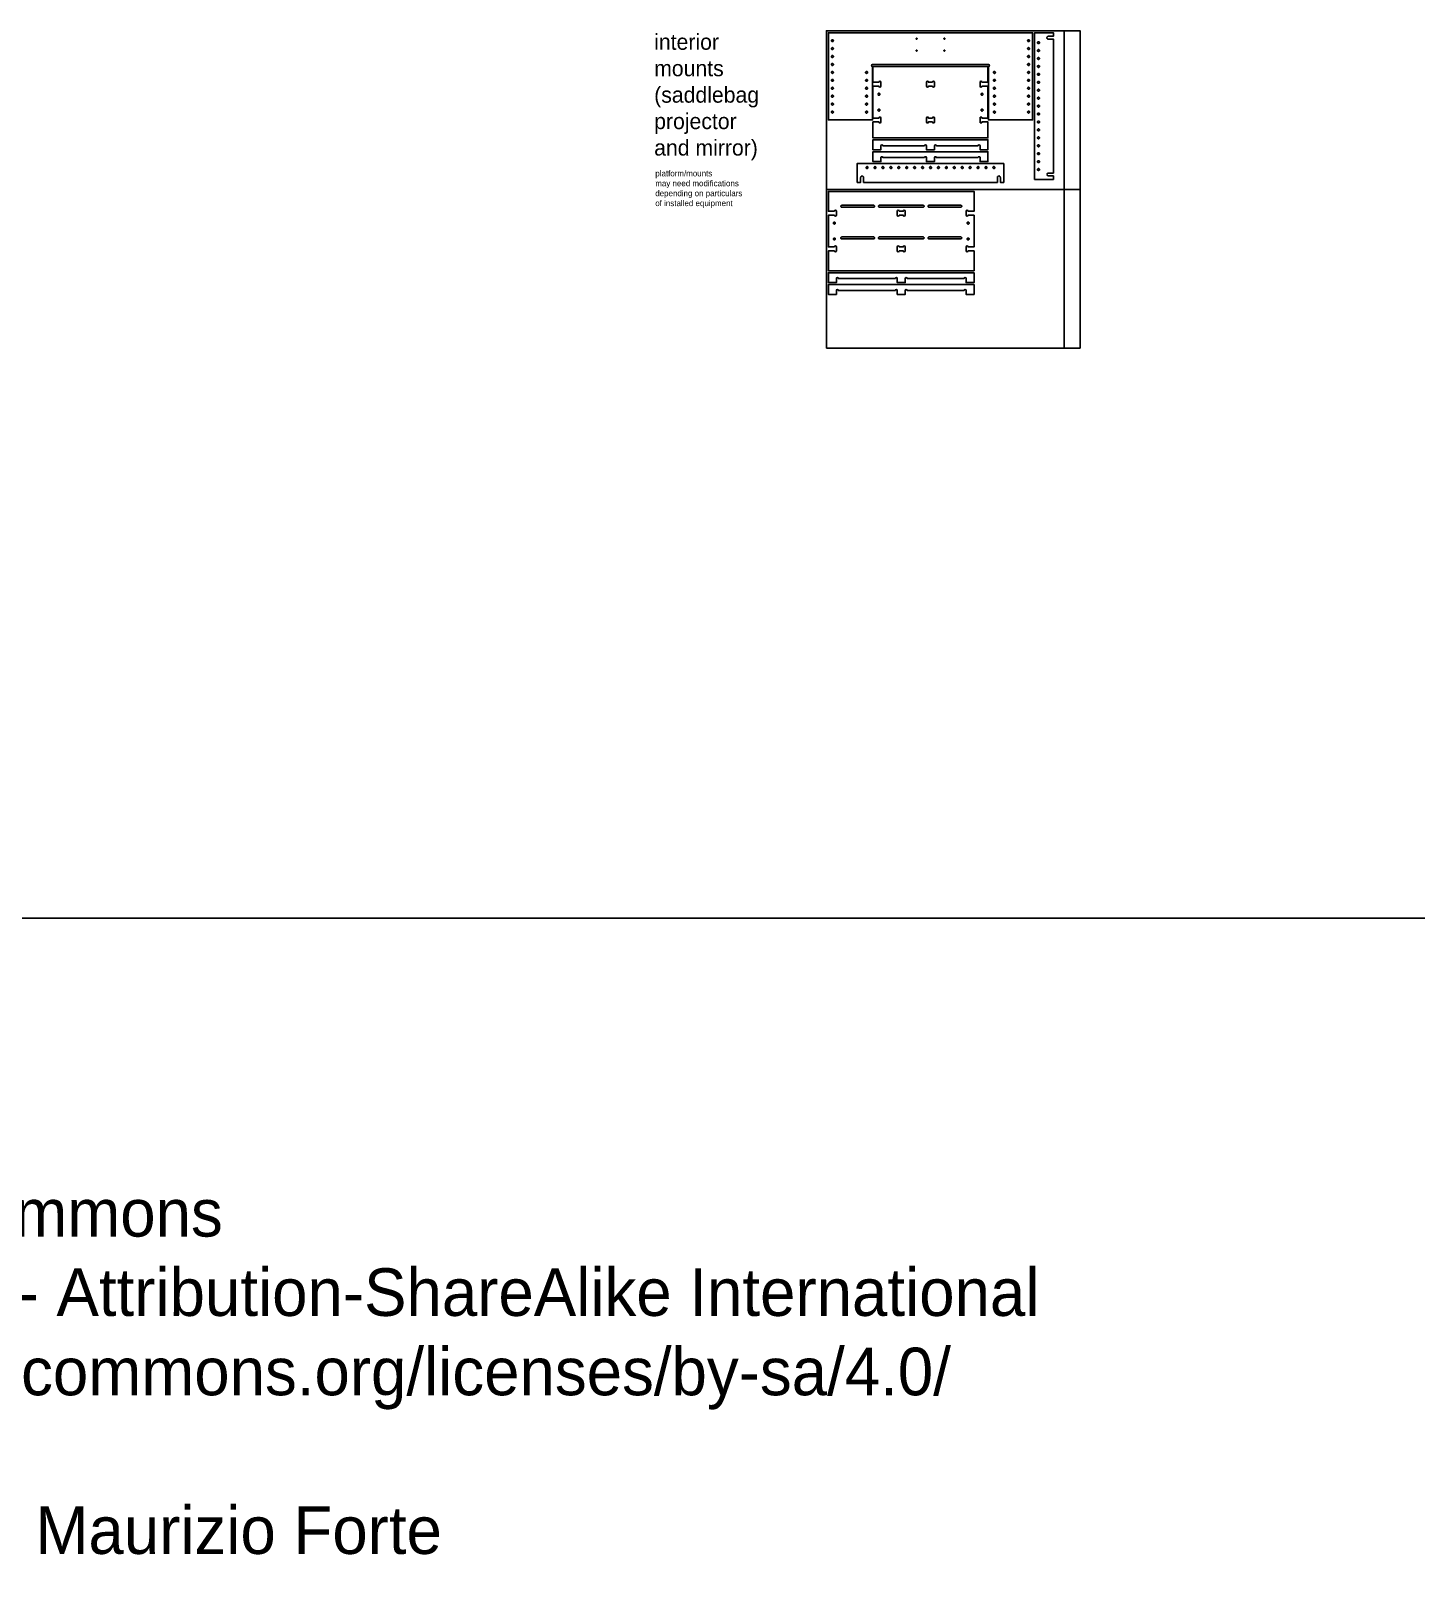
# Model space of a CAD drawing. Header units: inches. Extents: x -747 to 419, y -1089 to -681.
# Drawn here: x -558.5 to -383.8, y -1089.3 to -895.5 of the extents above; entities that cross this region are included whole.
import ezdxf

# ---------------------------------------------------------------- set-up
doc = ezdxf.new("R2010")
doc.units = ezdxf.units.IN
doc.header["$MEASUREMENT"] = 0
for name, color, linetype in [('T_ANNO', 6, 'Continuous'), ('T_CUT_HOLE_1_4_INCH', 3, 'Continuous'), ('T_CUT_HOLE_1_8_INCH', 1, 'Continuous'), ('T_CUT_THRU', 7, 'Continuous')]:
    doc.layers.add(name, color=color, linetype=linetype)

msp = doc.modelspace()

# ---------------------------------------------------------------- linework, layer by layer
for points in [[(-429.55, -914.25), (-429.55, -913.81), (-430.17, -913.81), (-430.22, -913.81), (-430.26, -913.79), (-430.3, -913.76), (-430.33, -913.72), (-430.35, -913.67), (-430.36, -913.63), (-430.35, -913.58), (-430.33, -913.53), (-430.3, -913.49), (-430.27, -913.46), (-430.22, -913.44), (-430.17, -913.44), (-429.55, -913.44), (-429.55, -896.56), (-430.17, -896.56), (-430.19, -896.56), (-430.23, -896.55), (-430.28, -896.53), (-430.31, -896.5), (-430.34, -896.46), (-430.36, -896.41), (-430.36, -896.36), (-430.35, -896.31), (-430.33, -896.27), (-430.29, -896.23), (-430.25, -896.21), (-430.21, -896.19), (-430.17, -896.19), (-429.55, -896.19), (-429.55, -895.75), (-431.92, -895.75), (-431.92, -914.25)], [(-454.3, -914.62), (-453.86, -914.62), (-453.86, -914), (-453.85, -913.95), (-453.83, -913.91), (-453.8, -913.87), (-453.77, -913.84), (-453.72, -913.82), (-453.67, -913.81), (-453.62, -913.82), (-453.58, -913.84), (-453.54, -913.87), (-453.51, -913.91), (-453.49, -913.95), (-453.48, -914), (-453.48, -914.62), (-436.61, -914.62), (-436.61, -914), (-436.61, -913.98), (-436.6, -913.94), (-436.58, -913.89), (-436.54, -913.86), (-436.5, -913.83), (-436.46, -913.82), (-436.41, -913.81), (-436.36, -913.82), (-436.31, -913.85), (-436.28, -913.88), (-436.25, -913.92), (-436.24, -913.97), (-436.23, -914), (-436.23, -914.62), (-435.8, -914.62), (-435.8, -912.25), (-454.3, -912.25)]]:
    msp.add_lwpolyline(points, close=True)
at = {"layer": 'T_ANNO', "color": 5}
for p, q in [((-428.17, -895.5), (-428.17, -915.5)), ((-428.17, -915.5), (-428.17, -935.5))]:
    msp.add_line(p, q, dxfattribs=at)
at = {"layer": 'T_ANNO'}
msp.add_line((418.91, -1007.36), (-666.26, -1007.36), dxfattribs=at)
for points in [[(-458.17, -915.5), (-426.17, -915.5), (-426.17, -895.5), (-458.17, -895.5)], [(-458.17, -915.5), (-426.17, -915.5), (-426.17, -895.5), (-458.17, -895.5)], [(-458.17, -935.5), (-426.17, -935.5), (-426.17, -915.5), (-458.17, -915.5)], [(-458.17, -935.5), (-426.17, -935.5), (-426.17, -915.5), (-458.17, -915.5)]]:
    msp.add_lwpolyline(points, close=True, dxfattribs=at)
at = {"layer": 'T_CUT_HOLE_1_4_INCH'}
for points in [[(-457.36, -896.64), (-457.33, -896.66), (-457.31, -896.69), (-457.3, -896.72), (-457.3, -896.75), (-457.3, -896.78), (-457.31, -896.81), (-457.33, -896.84), (-457.36, -896.86), (-457.39, -896.87), (-457.42, -896.87), (-457.45, -896.87), (-457.48, -896.86), (-457.51, -896.84), (-457.53, -896.81), (-457.54, -896.78), (-457.55, -896.75), (-457.54, -896.72), (-457.53, -896.69), (-457.51, -896.66), (-457.48, -896.64), (-457.45, -896.63), (-457.42, -896.62), (-457.39, -896.63)], [(-432.79, -896.78), (-432.8, -896.75), (-432.79, -896.72), (-432.78, -896.69), (-432.76, -896.66), (-432.73, -896.64), (-432.7, -896.63), (-432.67, -896.62), (-432.64, -896.63), (-432.61, -896.64), (-432.58, -896.66), (-432.56, -896.69), (-432.55, -896.72), (-432.55, -896.75), (-432.55, -896.78), (-432.56, -896.81), (-432.58, -896.84), (-432.61, -896.86), (-432.64, -896.87), (-432.67, -896.87), (-432.7, -896.87), (-432.73, -896.86), (-432.76, -896.84), (-432.78, -896.81)], [(-431.54, -896.97), (-431.53, -896.94), (-431.51, -896.91), (-431.48, -896.89), (-431.45, -896.88), (-431.42, -896.87), (-431.39, -896.88), (-431.36, -896.89), (-431.33, -896.91), (-431.31, -896.94), (-431.3, -896.97), (-431.3, -897), (-431.3, -897.03), (-431.31, -897.06), (-431.33, -897.09), (-431.36, -897.11), (-431.39, -897.12), (-431.42, -897.12), (-431.45, -897.12), (-431.48, -897.11), (-431.51, -897.09), (-431.53, -897.06), (-431.54, -897.03), (-431.55, -897)], [(-457.31, -897.69), (-457.3, -897.72), (-457.3, -897.75), (-457.3, -897.78), (-457.31, -897.81), (-457.33, -897.84), (-457.36, -897.86), (-457.39, -897.87), (-457.42, -897.87), (-457.45, -897.87), (-457.48, -897.86), (-457.51, -897.84), (-457.53, -897.81), (-457.54, -897.78), (-457.55, -897.75), (-457.54, -897.72), (-457.53, -897.69), (-457.51, -897.66), (-457.48, -897.64), (-457.45, -897.63), (-457.42, -897.62), (-457.39, -897.63), (-457.36, -897.64), (-457.33, -897.66)], [(-457.54, -898.72), (-457.53, -898.69), (-457.51, -898.66), (-457.48, -898.64), (-457.45, -898.63), (-457.42, -898.62), (-457.39, -898.63), (-457.36, -898.64), (-457.33, -898.66), (-457.31, -898.69), (-457.3, -898.72), (-457.3, -898.75), (-457.3, -898.78), (-457.31, -898.81), (-457.33, -898.84), (-457.36, -898.86), (-457.39, -898.87), (-457.42, -898.87), (-457.45, -898.87), (-457.48, -898.86), (-457.51, -898.84), (-457.53, -898.81), (-457.54, -898.78), (-457.55, -898.75)], [(-432.76, -897.84), (-432.78, -897.81), (-432.79, -897.78), (-432.8, -897.75), (-432.79, -897.72), (-432.78, -897.69), (-432.76, -897.66), (-432.73, -897.64), (-432.7, -897.63), (-432.67, -897.62), (-432.64, -897.63), (-432.61, -897.64), (-432.58, -897.66), (-432.56, -897.69), (-432.55, -897.72), (-432.55, -897.75), (-432.55, -897.78), (-432.56, -897.81), (-432.58, -897.84), (-432.61, -897.86), (-432.64, -897.87), (-432.67, -897.87), (-432.7, -897.87), (-432.73, -897.86)], [(-432.64, -898.87), (-432.67, -898.87), (-432.7, -898.87), (-432.73, -898.86), (-432.76, -898.84), (-432.78, -898.81), (-432.79, -898.78), (-432.8, -898.75), (-432.79, -898.72), (-432.78, -898.69), (-432.76, -898.66), (-432.73, -898.64), (-432.7, -898.63), (-432.67, -898.62), (-432.64, -898.63), (-432.61, -898.64), (-432.58, -898.66), (-432.56, -898.69), (-432.55, -898.72), (-432.55, -898.75), (-432.55, -898.78), (-432.56, -898.81), (-432.58, -898.84), (-432.61, -898.86)], [(-431.55, -898), (-431.54, -897.97), (-431.53, -897.94), (-431.51, -897.91), (-431.48, -897.89), (-431.45, -897.88), (-431.42, -897.87), (-431.39, -897.88), (-431.36, -897.89), (-431.33, -897.91), (-431.31, -897.94), (-431.3, -897.97), (-431.3, -898), (-431.3, -898.03), (-431.31, -898.06), (-431.33, -898.09), (-431.36, -898.11), (-431.39, -898.12), (-431.42, -898.12), (-431.45, -898.12), (-431.48, -898.11), (-431.51, -898.09), (-431.53, -898.06), (-431.54, -898.03)], [(-431.3, -899.03), (-431.31, -899.06), (-431.33, -899.09), (-431.36, -899.11), (-431.39, -899.12), (-431.42, -899.12), (-431.45, -899.12), (-431.48, -899.11), (-431.51, -899.09), (-431.53, -899.06), (-431.54, -899.03), (-431.55, -899), (-431.54, -898.97), (-431.53, -898.94), (-431.51, -898.91), (-431.48, -898.89), (-431.45, -898.88), (-431.42, -898.87), (-431.39, -898.88), (-431.36, -898.89), (-431.33, -898.91), (-431.31, -898.94), (-431.3, -898.97), (-431.3, -899)], [(-457.45, -899.87), (-457.48, -899.86), (-457.51, -899.84), (-457.53, -899.81), (-457.54, -899.78), (-457.55, -899.75), (-457.54, -899.72), (-457.53, -899.69), (-457.51, -899.66), (-457.48, -899.64), (-457.45, -899.63), (-457.42, -899.62), (-457.39, -899.63), (-457.36, -899.64), (-457.33, -899.66), (-457.31, -899.69), (-457.3, -899.72), (-457.3, -899.75), (-457.3, -899.78), (-457.31, -899.81), (-457.33, -899.84), (-457.36, -899.86), (-457.39, -899.87), (-457.42, -899.87)], [(-457.42, -900.62), (-457.39, -900.63), (-457.36, -900.64), (-457.33, -900.66), (-457.31, -900.69), (-457.3, -900.72), (-457.3, -900.75), (-457.3, -900.78), (-457.31, -900.81), (-457.33, -900.84), (-457.36, -900.86), (-457.39, -900.87), (-457.42, -900.87), (-457.45, -900.87), (-457.48, -900.86), (-457.51, -900.84), (-457.53, -900.81), (-457.54, -900.78), (-457.55, -900.75), (-457.54, -900.72), (-457.53, -900.69), (-457.51, -900.66), (-457.48, -900.64), (-457.45, -900.63)], [(-453.04, -900.85), (-453.07, -900.87), (-453.1, -900.87), (-453.13, -900.87), (-453.16, -900.86), (-453.19, -900.85), (-453.21, -900.82), (-453.23, -900.79), (-453.23, -900.76), (-453.23, -900.73), (-453.22, -900.7), (-453.2, -900.67), (-453.18, -900.65), (-453.15, -900.63), (-453.12, -900.63), (-453.09, -900.63), (-453.06, -900.64), (-453.03, -900.65), (-453.01, -900.68), (-452.99, -900.71), (-452.98, -900.74), (-452.99, -900.77), (-453, -900.8), (-453.01, -900.83)], [(-437.11, -900.76), (-437.11, -900.72), (-437.1, -900.69), (-437.08, -900.67), (-437.05, -900.65), (-437.02, -900.63), (-436.99, -900.63), (-436.96, -900.63), (-436.93, -900.64), (-436.9, -900.66), (-436.88, -900.68), (-436.87, -900.71), (-436.86, -900.74), (-436.86, -900.77), (-436.87, -900.81), (-436.89, -900.83), (-436.91, -900.85), (-436.94, -900.87), (-436.98, -900.87), (-437.01, -900.87), (-437.04, -900.86), (-437.07, -900.84), (-437.09, -900.82), (-437.1, -900.79)], [(-432.67, -899.87), (-432.7, -899.87), (-432.73, -899.86), (-432.76, -899.84), (-432.78, -899.81), (-432.79, -899.78), (-432.8, -899.75), (-432.79, -899.72), (-432.78, -899.69), (-432.76, -899.66), (-432.73, -899.64), (-432.7, -899.63), (-432.67, -899.62), (-432.64, -899.63), (-432.61, -899.64), (-432.58, -899.66), (-432.56, -899.69), (-432.55, -899.72), (-432.55, -899.75), (-432.55, -899.78), (-432.56, -899.81), (-432.58, -899.84), (-432.61, -899.86), (-432.64, -899.87)], [(-432.67, -900.62), (-432.64, -900.63), (-432.61, -900.64), (-432.58, -900.66), (-432.56, -900.69), (-432.55, -900.72), (-432.55, -900.75), (-432.55, -900.78), (-432.56, -900.81), (-432.58, -900.84), (-432.61, -900.86), (-432.64, -900.87), (-432.67, -900.87), (-432.7, -900.87), (-432.73, -900.86), (-432.76, -900.84), (-432.78, -900.81), (-432.79, -900.78), (-432.8, -900.75), (-432.79, -900.72), (-432.78, -900.69), (-432.76, -900.66), (-432.73, -900.64), (-432.7, -900.63)], [(-431.33, -900.09), (-431.36, -900.11), (-431.39, -900.12), (-431.42, -900.12), (-431.45, -900.12), (-431.48, -900.11), (-431.51, -900.09), (-431.53, -900.06), (-431.54, -900.03), (-431.55, -900), (-431.54, -899.97), (-431.53, -899.94), (-431.51, -899.91), (-431.48, -899.89), (-431.45, -899.88), (-431.42, -899.87), (-431.39, -899.88), (-431.36, -899.89), (-431.33, -899.91), (-431.31, -899.94), (-431.3, -899.97), (-431.3, -900), (-431.3, -900.03), (-431.31, -900.06)], [(-431.45, -901.12), (-431.48, -901.11), (-431.51, -901.09), (-431.53, -901.06), (-431.54, -901.03), (-431.55, -901), (-431.54, -900.97), (-431.53, -900.94), (-431.51, -900.91), (-431.48, -900.89), (-431.45, -900.88), (-431.42, -900.87), (-431.39, -900.88), (-431.36, -900.89), (-431.33, -900.91), (-431.31, -900.94), (-431.3, -900.97), (-431.3, -901), (-431.3, -901.03), (-431.31, -901.06), (-431.33, -901.09), (-431.36, -901.11), (-431.39, -901.12), (-431.42, -901.12)], [(-457.53, -901.81), (-457.54, -901.78), (-457.55, -901.75), (-457.54, -901.72), (-457.53, -901.69), (-457.51, -901.66), (-457.48, -901.64), (-457.45, -901.63), (-457.42, -901.62), (-457.39, -901.63), (-457.36, -901.64), (-457.33, -901.66), (-457.31, -901.69), (-457.3, -901.72), (-457.3, -901.75), (-457.3, -901.78), (-457.31, -901.81), (-457.33, -901.84), (-457.36, -901.86), (-457.39, -901.87), (-457.42, -901.87), (-457.45, -901.87), (-457.48, -901.86), (-457.51, -901.84)], [(-457.51, -902.66), (-457.48, -902.64), (-457.45, -902.63), (-457.42, -902.62), (-457.39, -902.63), (-457.36, -902.64), (-457.33, -902.66), (-457.31, -902.69), (-457.3, -902.72), (-457.3, -902.75), (-457.3, -902.78), (-457.31, -902.81), (-457.33, -902.84), (-457.36, -902.86), (-457.39, -902.87), (-457.42, -902.87), (-457.45, -902.87), (-457.48, -902.86), (-457.51, -902.84), (-457.53, -902.81), (-457.54, -902.78), (-457.55, -902.75), (-457.54, -902.72), (-457.53, -902.69)], [(-453.01, -901.83), (-453, -901.8), (-452.99, -901.77), (-452.98, -901.74), (-452.99, -901.71), (-453.01, -901.68), (-453.03, -901.65), (-453.06, -901.64), (-453.09, -901.63), (-453.12, -901.63), (-453.15, -901.63), (-453.18, -901.65), (-453.2, -901.67), (-453.22, -901.7), (-453.23, -901.73), (-453.23, -901.76), (-453.23, -901.79), (-453.21, -901.82), (-453.19, -901.85), (-453.16, -901.86), (-453.13, -901.87), (-453.1, -901.87), (-453.07, -901.87), (-453.04, -901.85)], [(-453.01, -902.83), (-453.04, -902.85), (-453.07, -902.87), (-453.1, -902.87), (-453.13, -902.87), (-453.16, -902.86), (-453.19, -902.85), (-453.21, -902.82), (-453.23, -902.79), (-453.23, -902.76), (-453.23, -902.73), (-453.22, -902.7), (-453.2, -902.67), (-453.18, -902.65), (-453.15, -902.63), (-453.12, -902.63), (-453.09, -902.63), (-453.06, -902.64), (-453.03, -902.65), (-453.01, -902.68), (-452.99, -902.71), (-452.98, -902.74), (-452.99, -902.77), (-453, -902.8)], [(-436.89, -901.83), (-436.87, -901.81), (-436.86, -901.77), (-436.86, -901.74), (-436.87, -901.71), (-436.88, -901.68), (-436.9, -901.66), (-436.93, -901.64), (-436.96, -901.63), (-436.99, -901.63), (-437.02, -901.63), (-437.05, -901.65), (-437.08, -901.67), (-437.1, -901.69), (-437.11, -901.72), (-437.11, -901.76), (-437.1, -901.79), (-437.09, -901.82), (-437.07, -901.84), (-437.04, -901.86), (-437.01, -901.87), (-436.98, -901.87), (-436.94, -901.87), (-436.91, -901.85)], [(-437.04, -902.86), (-437.07, -902.84), (-437.09, -902.82), (-437.1, -902.79), (-437.11, -902.76), (-437.11, -902.72), (-437.1, -902.69), (-437.08, -902.67), (-437.05, -902.65), (-437.02, -902.63), (-436.99, -902.63), (-436.96, -902.63), (-436.93, -902.64), (-436.9, -902.66), (-436.88, -902.68), (-436.87, -902.71), (-436.86, -902.74), (-436.86, -902.77), (-436.87, -902.81), (-436.89, -902.83), (-436.91, -902.85), (-436.94, -902.87), (-436.98, -902.87), (-437.01, -902.87)], [(-432.79, -901.72), (-432.78, -901.69), (-432.76, -901.66), (-432.73, -901.64), (-432.7, -901.63), (-432.67, -901.62), (-432.64, -901.63), (-432.61, -901.64), (-432.58, -901.66), (-432.56, -901.69), (-432.55, -901.72), (-432.55, -901.75), (-432.55, -901.78), (-432.56, -901.81), (-432.58, -901.84), (-432.61, -901.86), (-432.64, -901.87), (-432.67, -901.87), (-432.7, -901.87), (-432.73, -901.86), (-432.76, -901.84), (-432.78, -901.81), (-432.79, -901.78), (-432.8, -901.75)], [(-432.7, -902.87), (-432.73, -902.86), (-432.76, -902.84), (-432.78, -902.81), (-432.79, -902.78), (-432.8, -902.75), (-432.79, -902.72), (-432.78, -902.69), (-432.76, -902.66), (-432.73, -902.64), (-432.7, -902.63), (-432.67, -902.62), (-432.64, -902.63), (-432.61, -902.64), (-432.58, -902.66), (-432.56, -902.69), (-432.55, -902.72), (-432.55, -902.75), (-432.55, -902.78), (-432.56, -902.81), (-432.58, -902.84), (-432.61, -902.86), (-432.64, -902.87), (-432.67, -902.87)], [(-431.31, -902.06), (-431.33, -902.09), (-431.36, -902.11), (-431.39, -902.12), (-431.42, -902.12), (-431.45, -902.12), (-431.48, -902.11), (-431.51, -902.09), (-431.53, -902.06), (-431.54, -902.03), (-431.55, -902), (-431.54, -901.97), (-431.53, -901.94), (-431.51, -901.91), (-431.48, -901.89), (-431.45, -901.88), (-431.42, -901.87), (-431.39, -901.88), (-431.36, -901.89), (-431.33, -901.91), (-431.31, -901.94), (-431.3, -901.97), (-431.3, -902), (-431.3, -902.03)], [(-431.42, -902.87), (-431.39, -902.88), (-431.36, -902.89), (-431.33, -902.91), (-431.31, -902.94), (-431.3, -902.97), (-431.3, -903), (-431.3, -903.03), (-431.31, -903.06), (-431.33, -903.09), (-431.36, -903.11), (-431.39, -903.12), (-431.42, -903.12), (-431.45, -903.12), (-431.48, -903.11), (-431.51, -903.09), (-431.53, -903.06), (-431.54, -903.03), (-431.55, -903), (-431.54, -902.97), (-431.53, -902.94), (-431.51, -902.91), (-431.48, -902.89), (-431.45, -902.88)], [(-457.42, -903.87), (-457.45, -903.87), (-457.48, -903.86), (-457.51, -903.84), (-457.53, -903.81), (-457.54, -903.78), (-457.55, -903.75), (-457.54, -903.72), (-457.53, -903.69), (-457.51, -903.66), (-457.48, -903.64), (-457.45, -903.63), (-457.42, -903.62), (-457.39, -903.63), (-457.36, -903.64), (-457.33, -903.66), (-457.31, -903.69), (-457.3, -903.72), (-457.3, -903.75), (-457.3, -903.78), (-457.31, -903.81), (-457.33, -903.84), (-457.36, -903.86), (-457.39, -903.87)], [(-457.53, -904.69), (-457.51, -904.66), (-457.48, -904.64), (-457.45, -904.63), (-457.42, -904.62), (-457.39, -904.63), (-457.36, -904.64), (-457.33, -904.66), (-457.31, -904.69), (-457.3, -904.72), (-457.3, -904.75), (-457.3, -904.78), (-457.31, -904.81), (-457.33, -904.84), (-457.36, -904.86), (-457.39, -904.87), (-457.42, -904.87), (-457.45, -904.87), (-457.48, -904.86), (-457.51, -904.84), (-457.53, -904.81), (-457.54, -904.78), (-457.55, -904.75), (-457.54, -904.72)], [(-453.17, -903.64), (-453.14, -903.63), (-453.11, -903.62), (-453.08, -903.63), (-453.05, -903.64), (-453.02, -903.66), (-453, -903.69), (-452.99, -903.72), (-452.98, -903.75), (-452.99, -903.78), (-453, -903.81), (-453.02, -903.84), (-453.04, -903.86), (-453.07, -903.87), (-453.11, -903.87), (-453.14, -903.87), (-453.17, -903.86), (-453.2, -903.84), (-453.22, -903.81), (-453.23, -903.78), (-453.23, -903.75), (-453.23, -903.72), (-453.22, -903.69), (-453.2, -903.66)], [(-453.22, -904.81), (-453.23, -904.78), (-453.23, -904.75), (-453.23, -904.72), (-453.22, -904.69), (-453.2, -904.66), (-453.17, -904.64), (-453.14, -904.63), (-453.11, -904.62), (-453.08, -904.63), (-453.05, -904.64), (-453.02, -904.66), (-453, -904.69), (-452.99, -904.72), (-452.98, -904.75), (-452.99, -904.78), (-453, -904.81), (-453.02, -904.84), (-453.04, -904.86), (-453.07, -904.87), (-453.11, -904.87), (-453.14, -904.87), (-453.17, -904.86), (-453.2, -904.84)], [(-451.66, -903.54), (-451.67, -903.51), (-451.67, -903.48), (-451.66, -903.45), (-451.64, -903.42), (-451.62, -903.4), (-451.59, -903.38), (-451.56, -903.38), (-451.52, -903.38), (-451.49, -903.39), (-451.47, -903.4), (-451.44, -903.43), (-451.43, -903.46), (-451.42, -903.49), (-451.42, -903.52), (-451.43, -903.55), (-451.45, -903.58), (-451.47, -903.6), (-451.5, -903.62), (-451.54, -903.62), (-451.57, -903.62), (-451.6, -903.61), (-451.63, -903.6), (-451.65, -903.57)], [(-438.66, -903.56), (-438.67, -903.53), (-438.67, -903.5), (-438.67, -903.47), (-438.65, -903.44), (-438.63, -903.41), (-438.61, -903.39), (-438.58, -903.38), (-438.54, -903.37), (-438.51, -903.38), (-438.48, -903.39), (-438.46, -903.41), (-438.44, -903.44), (-438.43, -903.47), (-438.42, -903.5), (-438.43, -903.53), (-438.44, -903.56), (-438.46, -903.59), (-438.48, -903.61), (-438.52, -903.62), (-438.55, -903.62), (-438.58, -903.62), (-438.61, -903.61), (-438.64, -903.59)], [(-437.01, -903.87), (-437.04, -903.86), (-437.07, -903.84), (-437.09, -903.81), (-437.1, -903.78), (-437.11, -903.75), (-437.11, -903.72), (-437.09, -903.69), (-437.07, -903.66), (-437.05, -903.64), (-437.02, -903.63), (-436.99, -903.62), (-436.95, -903.63), (-436.92, -903.64), (-436.9, -903.66), (-436.88, -903.68), (-436.86, -903.71), (-436.86, -903.75), (-436.86, -903.78), (-436.87, -903.81), (-436.89, -903.84), (-436.92, -903.86), (-436.95, -903.87), (-436.98, -903.87)], [(-437.05, -904.64), (-437.02, -904.63), (-436.99, -904.62), (-436.95, -904.63), (-436.92, -904.64), (-436.9, -904.66), (-436.88, -904.68), (-436.86, -904.71), (-436.86, -904.75), (-436.86, -904.78), (-436.87, -904.81), (-436.89, -904.84), (-436.92, -904.86), (-436.95, -904.87), (-436.98, -904.87), (-437.01, -904.87), (-437.04, -904.86), (-437.07, -904.84), (-437.09, -904.81), (-437.1, -904.78), (-437.11, -904.75), (-437.11, -904.72), (-437.09, -904.69), (-437.07, -904.66)], [(-432.55, -903.75), (-432.55, -903.78), (-432.56, -903.81), (-432.58, -903.84), (-432.61, -903.86), (-432.64, -903.87), (-432.67, -903.87), (-432.7, -903.87), (-432.73, -903.86), (-432.76, -903.84), (-432.78, -903.81), (-432.79, -903.78), (-432.8, -903.75), (-432.79, -903.72), (-432.78, -903.69), (-432.76, -903.66), (-432.73, -903.64), (-432.7, -903.63), (-432.67, -903.62), (-432.64, -903.63), (-432.61, -903.64), (-432.58, -903.66), (-432.56, -903.69), (-432.55, -903.72)], [(-432.55, -904.75), (-432.55, -904.78), (-432.56, -904.81), (-432.58, -904.84), (-432.61, -904.86), (-432.64, -904.87), (-432.67, -904.87), (-432.7, -904.87), (-432.73, -904.86), (-432.76, -904.84), (-432.78, -904.81), (-432.79, -904.78), (-432.8, -904.75), (-432.79, -904.72), (-432.78, -904.69), (-432.76, -904.66), (-432.73, -904.64), (-432.7, -904.63), (-432.67, -904.62), (-432.64, -904.63), (-432.61, -904.64), (-432.58, -904.66), (-432.56, -904.69), (-432.55, -904.72)], [(-431.42, -903.87), (-431.39, -903.88), (-431.36, -903.89), (-431.33, -903.91), (-431.31, -903.94), (-431.3, -903.97), (-431.3, -904), (-431.3, -904.03), (-431.31, -904.06), (-431.33, -904.09), (-431.36, -904.11), (-431.39, -904.12), (-431.42, -904.12), (-431.45, -904.12), (-431.48, -904.11), (-431.51, -904.09), (-431.53, -904.06), (-431.54, -904.03), (-431.55, -904), (-431.54, -903.97), (-431.53, -903.94), (-431.51, -903.91), (-431.48, -903.89), (-431.45, -903.88)], [(-431.51, -905.09), (-431.53, -905.06), (-431.54, -905.03), (-431.55, -905), (-431.54, -904.97), (-431.53, -904.94), (-431.51, -904.91), (-431.48, -904.89), (-431.45, -904.88), (-431.42, -904.87), (-431.39, -904.88), (-431.36, -904.89), (-431.33, -904.91), (-431.31, -904.94), (-431.3, -904.97), (-431.3, -905), (-431.3, -905.03), (-431.31, -905.06), (-431.33, -905.09), (-431.36, -905.11), (-431.39, -905.12), (-431.42, -905.12), (-431.45, -905.12), (-431.48, -905.11)], [(-457.3, -905.75), (-457.3, -905.78), (-457.31, -905.81), (-457.33, -905.84), (-457.36, -905.86), (-457.39, -905.87), (-457.42, -905.87), (-457.45, -905.87), (-457.48, -905.86), (-457.51, -905.84), (-457.53, -905.81), (-457.54, -905.78), (-457.55, -905.75), (-457.54, -905.72), (-457.53, -905.69), (-457.51, -905.66), (-457.48, -905.64), (-457.45, -905.63), (-457.42, -905.62), (-457.39, -905.63), (-457.36, -905.64), (-457.33, -905.66), (-457.31, -905.69), (-457.3, -905.72)], [(-453.22, -905.69), (-453.2, -905.66), (-453.17, -905.64), (-453.14, -905.63), (-453.11, -905.62), (-453.08, -905.63), (-453.05, -905.64), (-453.02, -905.66), (-453, -905.69), (-452.99, -905.72), (-452.98, -905.75), (-452.99, -905.78), (-453, -905.81), (-453.02, -905.84), (-453.04, -905.86), (-453.07, -905.87), (-453.11, -905.87), (-453.14, -905.87), (-453.17, -905.86), (-453.2, -905.84), (-453.22, -905.81), (-453.23, -905.78), (-453.23, -905.75), (-453.23, -905.72)], [(-451.65, -905.57), (-451.66, -905.54), (-451.67, -905.51), (-451.67, -905.48), (-451.66, -905.45), (-451.64, -905.42), (-451.62, -905.4), (-451.59, -905.38), (-451.56, -905.38), (-451.53, -905.38), (-451.49, -905.39), (-451.47, -905.4), (-451.44, -905.43), (-451.43, -905.46), (-451.42, -905.49), (-451.42, -905.52), (-451.43, -905.55), (-451.45, -905.58), (-451.47, -905.6), (-451.5, -905.62), (-451.53, -905.62), (-451.57, -905.62), (-451.6, -905.61), (-451.63, -905.6)], [(-438.67, -905.53), (-438.67, -905.49), (-438.67, -905.46), (-438.65, -905.43), (-438.63, -905.41), (-438.6, -905.39), (-438.57, -905.38), (-438.54, -905.37), (-438.51, -905.38), (-438.48, -905.39), (-438.45, -905.42), (-438.44, -905.44), (-438.42, -905.47), (-438.42, -905.51), (-438.43, -905.54), (-438.44, -905.57), (-438.46, -905.59), (-438.49, -905.61), (-438.52, -905.62), (-438.55, -905.62), (-438.58, -905.62), (-438.61, -905.61), (-438.64, -905.58), (-438.66, -905.56)], [(-436.88, -905.68), (-436.86, -905.71), (-436.86, -905.75), (-436.86, -905.78), (-436.87, -905.81), (-436.89, -905.84), (-436.92, -905.86), (-436.95, -905.87), (-436.98, -905.87), (-437.01, -905.87), (-437.04, -905.86), (-437.07, -905.84), (-437.09, -905.81), (-437.1, -905.78), (-437.11, -905.75), (-437.11, -905.72), (-437.09, -905.69), (-437.07, -905.66), (-437.05, -905.64), (-437.02, -905.63), (-436.99, -905.62), (-436.95, -905.63), (-436.92, -905.64), (-436.9, -905.66)], [(-432.76, -905.84), (-432.78, -905.81), (-432.79, -905.78), (-432.8, -905.75), (-432.79, -905.72), (-432.78, -905.69), (-432.76, -905.66), (-432.73, -905.64), (-432.7, -905.63), (-432.67, -905.62), (-432.64, -905.63), (-432.61, -905.64), (-432.58, -905.66), (-432.56, -905.69), (-432.55, -905.72), (-432.55, -905.75), (-432.55, -905.78), (-432.56, -905.81), (-432.58, -905.84), (-432.61, -905.86), (-432.64, -905.87), (-432.67, -905.87), (-432.7, -905.87), (-432.73, -905.86)], [(-431.3, -905.97), (-431.3, -906), (-431.3, -906.03), (-431.31, -906.06), (-431.33, -906.09), (-431.36, -906.11), (-431.39, -906.12), (-431.42, -906.12), (-431.45, -906.12), (-431.48, -906.11), (-431.51, -906.09), (-431.53, -906.06), (-431.54, -906.03), (-431.55, -906), (-431.54, -905.97), (-431.53, -905.94), (-431.51, -905.91), (-431.48, -905.89), (-431.45, -905.88), (-431.42, -905.87), (-431.39, -905.88), (-431.36, -905.89), (-431.33, -905.91), (-431.31, -905.94)], [(-431.31, -907.06), (-431.33, -907.09), (-431.36, -907.11), (-431.39, -907.12), (-431.42, -907.12), (-431.45, -907.12), (-431.48, -907.11), (-431.51, -907.09), (-431.53, -907.06), (-431.54, -907.03), (-431.55, -907), (-431.54, -906.97), (-431.53, -906.94), (-431.51, -906.91), (-431.48, -906.89), (-431.45, -906.88), (-431.42, -906.87), (-431.39, -906.88), (-431.36, -906.89), (-431.33, -906.91), (-431.31, -906.94), (-431.3, -906.97), (-431.3, -907), (-431.3, -907.03)], [(-431.36, -907.89), (-431.33, -907.91), (-431.31, -907.94), (-431.3, -907.97), (-431.3, -908), (-431.3, -908.03), (-431.31, -908.06), (-431.33, -908.09), (-431.36, -908.11), (-431.39, -908.12), (-431.42, -908.12), (-431.45, -908.12), (-431.48, -908.11), (-431.51, -908.09), (-431.53, -908.06), (-431.54, -908.03), (-431.55, -908), (-431.54, -907.97), (-431.53, -907.94), (-431.51, -907.91), (-431.48, -907.89), (-431.45, -907.88), (-431.42, -907.87), (-431.39, -907.88)], [(-431.45, -909.12), (-431.48, -909.11), (-431.51, -909.09), (-431.53, -909.06), (-431.54, -909.03), (-431.55, -909), (-431.54, -908.97), (-431.53, -908.94), (-431.51, -908.91), (-431.48, -908.89), (-431.45, -908.88), (-431.42, -908.87), (-431.39, -908.88), (-431.36, -908.89), (-431.33, -908.91), (-431.31, -908.94), (-431.3, -908.97), (-431.3, -909), (-431.3, -909.03), (-431.31, -909.06), (-431.33, -909.09), (-431.36, -909.11), (-431.39, -909.12), (-431.42, -909.12)], [(-431.36, -909.89), (-431.33, -909.91), (-431.31, -909.94), (-431.3, -909.97), (-431.3, -910), (-431.3, -910.03), (-431.31, -910.06), (-431.33, -910.09), (-431.36, -910.11), (-431.39, -910.12), (-431.42, -910.12), (-431.45, -910.12), (-431.48, -910.11), (-431.51, -910.09), (-431.53, -910.06), (-431.54, -910.03), (-431.55, -910), (-431.54, -909.97), (-431.53, -909.94), (-431.51, -909.91), (-431.48, -909.89), (-431.45, -909.88), (-431.42, -909.87), (-431.39, -909.88)], [(-431.31, -910.94), (-431.3, -910.97), (-431.3, -911), (-431.3, -911.03), (-431.31, -911.06), (-431.33, -911.09), (-431.36, -911.11), (-431.39, -911.12), (-431.42, -911.12), (-431.45, -911.12), (-431.48, -911.11), (-431.51, -911.09), (-431.53, -911.06), (-431.54, -911.03), (-431.55, -911), (-431.54, -910.97), (-431.53, -910.94), (-431.51, -910.91), (-431.48, -910.89), (-431.45, -910.88), (-431.42, -910.87), (-431.39, -910.88), (-431.36, -910.89), (-431.33, -910.91)], [(-452.94, -912.81), (-452.96, -912.84), (-452.98, -912.86), (-453.01, -912.87), (-453.05, -912.87), (-453.08, -912.87), (-453.11, -912.86), (-453.13, -912.84), (-453.15, -912.81), (-453.17, -912.78), (-453.17, -912.75), (-453.17, -912.72), (-453.15, -912.69), (-453.13, -912.66), (-453.11, -912.64), (-453.08, -912.63), (-453.05, -912.62), (-453.01, -912.63), (-452.98, -912.64), (-452.96, -912.66), (-452.94, -912.69), (-452.93, -912.72), (-452.92, -912.75), (-452.93, -912.78)], [(-451.94, -912.69), (-451.93, -912.72), (-451.92, -912.75), (-451.93, -912.78), (-451.94, -912.81), (-451.96, -912.84), (-451.98, -912.86), (-452.01, -912.87), (-452.05, -912.87), (-452.08, -912.87), (-452.11, -912.86), (-452.13, -912.84), (-452.15, -912.81), (-452.17, -912.78), (-452.17, -912.75), (-452.17, -912.72), (-452.15, -912.69), (-452.13, -912.66), (-452.11, -912.64), (-452.08, -912.63), (-452.05, -912.62), (-452.01, -912.63), (-451.98, -912.64), (-451.96, -912.66)], [(-450.98, -912.86), (-451.01, -912.87), (-451.05, -912.87), (-451.08, -912.87), (-451.11, -912.86), (-451.13, -912.84), (-451.15, -912.81), (-451.17, -912.78), (-451.17, -912.75), (-451.17, -912.72), (-451.15, -912.69), (-451.13, -912.66), (-451.11, -912.64), (-451.08, -912.63), (-451.05, -912.62), (-451.01, -912.63), (-450.98, -912.64), (-450.96, -912.66), (-450.94, -912.69), (-450.93, -912.72), (-450.92, -912.75), (-450.93, -912.78), (-450.94, -912.81), (-450.96, -912.84)], [(-449.94, -912.81), (-449.96, -912.84), (-449.98, -912.86), (-450.01, -912.87), (-450.05, -912.87), (-450.08, -912.87), (-450.11, -912.86), (-450.13, -912.84), (-450.15, -912.81), (-450.17, -912.78), (-450.17, -912.75), (-450.17, -912.72), (-450.15, -912.69), (-450.13, -912.66), (-450.11, -912.64), (-450.08, -912.63), (-450.05, -912.62), (-450.01, -912.63), (-449.98, -912.64), (-449.96, -912.66), (-449.94, -912.69), (-449.93, -912.72), (-449.92, -912.75), (-449.93, -912.78)], [(-449.17, -912.72), (-449.15, -912.69), (-449.13, -912.66), (-449.11, -912.64), (-449.08, -912.63), (-449.05, -912.62), (-449.01, -912.63), (-448.98, -912.64), (-448.96, -912.66), (-448.94, -912.69), (-448.93, -912.72), (-448.92, -912.75), (-448.93, -912.78), (-448.94, -912.81), (-448.96, -912.84), (-448.98, -912.86), (-449.01, -912.87), (-449.05, -912.87), (-449.08, -912.87), (-449.11, -912.86), (-449.13, -912.84), (-449.15, -912.81), (-449.17, -912.78), (-449.17, -912.75)], [(-447.94, -912.81), (-447.96, -912.84), (-447.98, -912.86), (-448.01, -912.87), (-448.05, -912.87), (-448.08, -912.87), (-448.11, -912.86), (-448.13, -912.84), (-448.15, -912.81), (-448.17, -912.78), (-448.17, -912.75), (-448.17, -912.72), (-448.15, -912.69), (-448.13, -912.66), (-448.11, -912.64), (-448.08, -912.63), (-448.05, -912.62), (-448.01, -912.63), (-447.98, -912.64), (-447.96, -912.66), (-447.94, -912.69), (-447.93, -912.72), (-447.92, -912.75), (-447.93, -912.78)], [(-447.11, -912.86), (-447.13, -912.84), (-447.15, -912.81), (-447.17, -912.78), (-447.17, -912.75), (-447.17, -912.72), (-447.15, -912.69), (-447.13, -912.66), (-447.11, -912.64), (-447.08, -912.63), (-447.05, -912.62), (-447.01, -912.63), (-446.98, -912.64), (-446.96, -912.66), (-446.94, -912.69), (-446.93, -912.72), (-446.92, -912.75), (-446.93, -912.78), (-446.94, -912.81), (-446.96, -912.84), (-446.98, -912.86), (-447.01, -912.87), (-447.05, -912.87), (-447.08, -912.87)], [(-446.01, -912.87), (-446.05, -912.87), (-446.08, -912.87), (-446.11, -912.86), (-446.13, -912.84), (-446.15, -912.81), (-446.17, -912.78), (-446.17, -912.75), (-446.17, -912.72), (-446.15, -912.69), (-446.13, -912.66), (-446.11, -912.64), (-446.08, -912.63), (-446.05, -912.62), (-446.01, -912.63), (-445.98, -912.64), (-445.96, -912.66), (-445.94, -912.69), (-445.93, -912.72), (-445.92, -912.75), (-445.93, -912.78), (-445.94, -912.81), (-445.96, -912.84), (-445.98, -912.86)], [(-445.13, -912.66), (-445.11, -912.64), (-445.08, -912.63), (-445.05, -912.62), (-445.01, -912.63), (-444.98, -912.64), (-444.96, -912.66), (-444.94, -912.69), (-444.93, -912.72), (-444.92, -912.75), (-444.93, -912.78), (-444.94, -912.81), (-444.96, -912.84), (-444.98, -912.86), (-445.01, -912.87), (-445.05, -912.87), (-445.08, -912.87), (-445.11, -912.86), (-445.13, -912.84), (-445.15, -912.81), (-445.17, -912.78), (-445.17, -912.75), (-445.17, -912.72), (-445.15, -912.69)], [(-443.92, -912.75), (-443.93, -912.78), (-443.94, -912.81), (-443.96, -912.84), (-443.98, -912.86), (-444.01, -912.87), (-444.05, -912.87), (-444.08, -912.87), (-444.11, -912.86), (-444.13, -912.84), (-444.15, -912.81), (-444.17, -912.78), (-444.17, -912.75), (-444.17, -912.72), (-444.15, -912.69), (-444.13, -912.66), (-444.11, -912.64), (-444.08, -912.63), (-444.05, -912.62), (-444.01, -912.63), (-443.98, -912.64), (-443.96, -912.66), (-443.94, -912.69), (-443.93, -912.72)], [(-442.92, -912.75), (-442.93, -912.78), (-442.94, -912.81), (-442.96, -912.84), (-442.98, -912.86), (-443.01, -912.87), (-443.05, -912.87), (-443.08, -912.87), (-443.11, -912.86), (-443.13, -912.84), (-443.15, -912.81), (-443.17, -912.78), (-443.17, -912.75), (-443.17, -912.72), (-443.15, -912.69), (-443.13, -912.66), (-443.11, -912.64), (-443.08, -912.63), (-443.05, -912.62), (-443.01, -912.63), (-442.98, -912.64), (-442.96, -912.66), (-442.94, -912.69), (-442.93, -912.72)], [(-442.11, -912.86), (-442.13, -912.84), (-442.15, -912.81), (-442.17, -912.78), (-442.17, -912.75), (-442.17, -912.72), (-442.15, -912.69), (-442.13, -912.66), (-442.11, -912.64), (-442.08, -912.63), (-442.05, -912.62), (-442.01, -912.63), (-441.98, -912.64), (-441.96, -912.66), (-441.94, -912.69), (-441.93, -912.72), (-441.92, -912.75), (-441.93, -912.78), (-441.94, -912.81), (-441.96, -912.84), (-441.98, -912.86), (-442.01, -912.87), (-442.05, -912.87), (-442.08, -912.87)], [(-441.17, -912.72), (-441.15, -912.69), (-441.13, -912.66), (-441.11, -912.64), (-441.08, -912.63), (-441.05, -912.62), (-441.01, -912.63), (-440.98, -912.64), (-440.96, -912.66), (-440.94, -912.69), (-440.93, -912.72), (-440.92, -912.75), (-440.93, -912.78), (-440.94, -912.81), (-440.96, -912.84), (-440.98, -912.86), (-441.01, -912.87), (-441.05, -912.87), (-441.08, -912.87), (-441.11, -912.86), (-441.13, -912.84), (-441.15, -912.81), (-441.17, -912.78), (-441.17, -912.75)], [(-440.13, -912.84), (-440.15, -912.81), (-440.17, -912.78), (-440.17, -912.75), (-440.17, -912.72), (-440.15, -912.69), (-440.13, -912.66), (-440.11, -912.64), (-440.08, -912.63), (-440.05, -912.62), (-440.01, -912.63), (-439.98, -912.64), (-439.96, -912.66), (-439.94, -912.69), (-439.93, -912.72), (-439.92, -912.75), (-439.93, -912.78), (-439.94, -912.81), (-439.96, -912.84), (-439.98, -912.86), (-440.01, -912.87), (-440.05, -912.87), (-440.08, -912.87), (-440.11, -912.86)], [(-439.08, -912.87), (-439.11, -912.86), (-439.13, -912.84), (-439.15, -912.81), (-439.17, -912.78), (-439.17, -912.75), (-439.17, -912.72), (-439.15, -912.69), (-439.13, -912.66), (-439.11, -912.64), (-439.08, -912.63), (-439.05, -912.62), (-439.01, -912.63), (-438.98, -912.64), (-438.96, -912.66), (-438.94, -912.69), (-438.93, -912.72), (-438.92, -912.75), (-438.93, -912.78), (-438.94, -912.81), (-438.96, -912.84), (-438.98, -912.86), (-439.01, -912.87), (-439.05, -912.87)], [(-438.05, -912.62), (-438.01, -912.63), (-437.98, -912.64), (-437.96, -912.66), (-437.94, -912.69), (-437.93, -912.72), (-437.92, -912.75), (-437.93, -912.78), (-437.94, -912.81), (-437.96, -912.84), (-437.98, -912.86), (-438.01, -912.87), (-438.05, -912.87), (-438.08, -912.87), (-438.11, -912.86), (-438.13, -912.84), (-438.15, -912.81), (-438.17, -912.78), (-438.17, -912.75), (-438.17, -912.72), (-438.15, -912.69), (-438.13, -912.66), (-438.11, -912.64), (-438.08, -912.63)], [(-437.01, -912.63), (-436.98, -912.64), (-436.96, -912.66), (-436.94, -912.69), (-436.93, -912.72), (-436.92, -912.75), (-436.93, -912.78), (-436.94, -912.81), (-436.96, -912.84), (-436.98, -912.86), (-437.01, -912.87), (-437.05, -912.87), (-437.08, -912.87), (-437.11, -912.86), (-437.13, -912.84), (-437.15, -912.81), (-437.17, -912.78), (-437.17, -912.75), (-437.17, -912.72), (-437.15, -912.69), (-437.13, -912.66), (-437.11, -912.64), (-437.08, -912.63), (-437.05, -912.62)], [(-431.48, -911.89), (-431.45, -911.88), (-431.42, -911.87), (-431.39, -911.88), (-431.36, -911.89), (-431.33, -911.91), (-431.31, -911.94), (-431.3, -911.97), (-431.3, -912), (-431.3, -912.03), (-431.31, -912.06), (-431.33, -912.09), (-431.36, -912.11), (-431.39, -912.12), (-431.42, -912.12), (-431.45, -912.12), (-431.48, -912.11), (-431.51, -912.09), (-431.53, -912.06), (-431.54, -912.03), (-431.55, -912), (-431.54, -911.97), (-431.53, -911.94), (-431.51, -911.91)], [(-431.36, -912.89), (-431.33, -912.91), (-431.31, -912.94), (-431.3, -912.97), (-431.3, -913), (-431.3, -913.03), (-431.31, -913.06), (-431.33, -913.09), (-431.36, -913.11), (-431.39, -913.12), (-431.42, -913.12), (-431.45, -913.12), (-431.48, -913.11), (-431.51, -913.09), (-431.53, -913.06), (-431.54, -913.03), (-431.55, -913), (-431.54, -912.97), (-431.53, -912.94), (-431.51, -912.91), (-431.48, -912.89), (-431.45, -912.88), (-431.42, -912.87), (-431.39, -912.88)], [(-457.29, -919.78), (-457.3, -919.75), (-457.29, -919.72), (-457.28, -919.69), (-457.26, -919.66), (-457.23, -919.64), (-457.2, -919.63), (-457.17, -919.62), (-457.14, -919.63), (-457.11, -919.64), (-457.08, -919.66), (-457.06, -919.69), (-457.05, -919.72), (-457.05, -919.75), (-457.05, -919.78), (-457.06, -919.81), (-457.08, -919.84), (-457.11, -919.86), (-457.14, -919.87), (-457.17, -919.87), (-457.2, -919.87), (-457.23, -919.86), (-457.26, -919.84), (-457.28, -919.81)], [(-440.38, -919.84), (-440.4, -919.81), (-440.42, -919.78), (-440.42, -919.75), (-440.42, -919.72), (-440.4, -919.69), (-440.38, -919.66), (-440.36, -919.64), (-440.33, -919.63), (-440.3, -919.62), (-440.26, -919.63), (-440.23, -919.64), (-440.21, -919.66), (-440.19, -919.69), (-440.18, -919.72), (-440.17, -919.75), (-440.18, -919.78), (-440.19, -919.81), (-440.21, -919.84), (-440.23, -919.86), (-440.26, -919.87), (-440.3, -919.87), (-440.33, -919.87), (-440.36, -919.86)], [(-457.26, -921.67), (-457.28, -921.69), (-457.29, -921.72), (-457.3, -921.76), (-457.29, -921.79), (-457.28, -921.82), (-457.25, -921.84), (-457.23, -921.86), (-457.2, -921.87), (-457.16, -921.87), (-457.13, -921.87), (-457.1, -921.85), (-457.08, -921.83), (-457.06, -921.81), (-457.05, -921.78), (-457.05, -921.74), (-457.05, -921.71), (-457.07, -921.68), (-457.09, -921.66), (-457.11, -921.64), (-457.15, -921.63), (-457.18, -921.63), (-457.21, -921.63), (-457.24, -921.65)], [(-440.4, -921.68), (-440.41, -921.71), (-440.42, -921.74), (-440.42, -921.77), (-440.41, -921.8), (-440.39, -921.83), (-440.37, -921.85), (-440.34, -921.87), (-440.31, -921.87), (-440.27, -921.87), (-440.24, -921.86), (-440.22, -921.84), (-440.19, -921.82), (-440.18, -921.79), (-440.17, -921.76), (-440.17, -921.73), (-440.18, -921.7), (-440.2, -921.67), (-440.23, -921.65), (-440.25, -921.63), (-440.29, -921.63), (-440.32, -921.63), (-440.35, -921.64), (-440.38, -921.65)]]:
    msp.add_lwpolyline(points, close=True, dxfattribs=at)
at = {"layer": 'T_CUT_HOLE_1_8_INCH'}
for points in [[(-446.86, -896.48), (-446.85, -896.47), (-446.84, -896.46), (-446.83, -896.45), (-446.81, -896.44), (-446.8, -896.44), (-446.78, -896.44), (-446.77, -896.45), (-446.75, -896.46), (-446.74, -896.47), (-446.74, -896.48), (-446.73, -896.5), (-446.74, -896.52), (-446.74, -896.53), (-446.75, -896.54), (-446.77, -896.55), (-446.78, -896.56), (-446.8, -896.56), (-446.81, -896.56), (-446.83, -896.55), (-446.84, -896.54), (-446.85, -896.53), (-446.86, -896.52), (-446.86, -896.5)], [(-443.35, -896.53), (-443.36, -896.52), (-443.36, -896.5), (-443.36, -896.49), (-443.35, -896.47), (-443.34, -896.46), (-443.33, -896.45), (-443.32, -896.44), (-443.3, -896.44), (-443.28, -896.44), (-443.27, -896.44), (-443.25, -896.45), (-443.24, -896.47), (-443.24, -896.48), (-443.23, -896.5), (-443.24, -896.51), (-443.24, -896.53), (-443.25, -896.54), (-443.26, -896.55), (-443.28, -896.56), (-443.29, -896.56), (-443.31, -896.56), (-443.32, -896.56), (-443.34, -896.55)], [(-446.75, -897.96), (-446.74, -897.98), (-446.73, -897.99), (-446.73, -898.01), (-446.74, -898.03), (-446.75, -898.04), (-446.76, -898.05), (-446.77, -898.06), (-446.79, -898.06), (-446.81, -898.06), (-446.82, -898.06), (-446.84, -898.05), (-446.85, -898.04), (-446.85, -898.02), (-446.86, -898.01), (-446.86, -897.99), (-446.85, -897.97), (-446.84, -897.96), (-446.83, -897.95), (-446.82, -897.94), (-446.8, -897.94), (-446.79, -897.94), (-446.77, -897.94), (-446.76, -897.95)], [(-443.36, -897.98), (-443.35, -897.97), (-443.34, -897.96), (-443.33, -897.95), (-443.31, -897.94), (-443.3, -897.94), (-443.28, -897.94), (-443.27, -897.95), (-443.25, -897.96), (-443.24, -897.97), (-443.24, -897.98), (-443.23, -898), (-443.24, -898.02), (-443.24, -898.03), (-443.25, -898.04), (-443.27, -898.05), (-443.28, -898.06), (-443.3, -898.06), (-443.31, -898.06), (-443.33, -898.05), (-443.34, -898.04), (-443.35, -898.03), (-443.36, -898.02), (-443.36, -898)]]:
    msp.add_lwpolyline(points, close=True, dxfattribs=at)
at = {"layer": 'T_CUT_THRU'}
for p, q in [((-445.3, -906.5), (-444.8, -906.5)), ((-445.3, -907), (-444.8, -907))]:
    msp.add_line(p, q, dxfattribs=at)
for points in [[(-452.36, -899.75, 1), (-452.36, -900), (-452.36, -906.75), (-457.92, -906.75), (-457.92, -895.75), (-432.17, -895.75), (-432.17, -906.75), (-437.73, -906.75), (-437.73, -900, 1), (-437.73, -899.75)], [(-452.3, -900), (-437.8, -900), (-437.8, -902), (-438.55, -902, 1), (-438.8, -902), (-438.8, -902.5, 1), (-438.55, -902.5), (-437.8, -902.5), (-437.8, -906.5), (-438.55, -906.5, 1), (-438.8, -906.5), (-438.8, -907, 1), (-438.55, -907), (-437.8, -907), (-437.8, -909), (-452.3, -909), (-452.3, -907), (-451.55, -907, 1), (-451.3, -907), (-451.3, -906.5, 1), (-451.55, -906.5), (-452.3, -906.5), (-452.3, -902.5), (-451.55, -902.5, 1), (-451.3, -902.5), (-451.3, -902, 1), (-451.55, -902), (-452.3, -902)], [(-444.8, -902), (-445.3, -902, 1), (-445.55, -902), (-445.55, -902.5, 1), (-445.3, -902.5), (-444.8, -902.5, 1), (-444.55, -902.5), (-444.55, -902, 1)], [(-444.8, -906.5), (-445.3, -906.5, 1), (-445.55, -906.5), (-445.55, -907, 1), (-445.3, -907), (-444.8, -907, 1), (-444.55, -907), (-444.55, -906.5, 1)], [(-445.8, -910), (-451.05, -910, 1), (-451.3, -910), (-451.3, -910.5), (-452.3, -910.5), (-452.3, -909.25), (-437.8, -909.25), (-437.8, -910.5), (-438.8, -910.5), (-438.8, -910, 1), (-439.05, -910), (-444.3, -910, 1), (-444.55, -910), (-444.55, -910.5), (-445.55, -910.5), (-445.55, -910, 1)], [(-445.8, -911.5), (-451.05, -911.5, 1), (-451.3, -911.5), (-451.3, -912), (-452.3, -912), (-452.3, -910.75), (-437.8, -910.75), (-437.8, -912), (-438.8, -912), (-438.8, -911.5, 1), (-439.05, -911.5), (-444.3, -911.5, 1), (-444.55, -911.5), (-444.55, -912), (-445.55, -912), (-445.55, -911.5, 1)], [(-440.8, -926.75), (-447.98, -926.75, 1), (-448.23, -926.75), (-448.23, -927.25), (-449.23, -927.25), (-449.23, -926.75, 1), (-449.48, -926.75), (-456.67, -926.75, 1), (-456.92, -926.75), (-456.92, -927.25), (-457.92, -927.25), (-457.92, -926), (-439.55, -926), (-439.55, -927.25), (-440.55, -927.25), (-440.55, -926.75, 1)], [(-440.8, -928.25), (-447.98, -928.25, 1), (-448.23, -928.25), (-448.23, -928.75), (-449.23, -928.75), (-449.23, -928.25, 1), (-449.48, -928.25), (-456.67, -928.25, 1), (-456.92, -928.25), (-456.92, -928.75), (-457.92, -928.75), (-457.92, -927.5), (-439.55, -927.5), (-439.55, -928.75), (-440.55, -928.75), (-440.55, -928.25, 1)]]:
    msp.add_lwpolyline(points, format="xyb", close=True, dxfattribs=at)
for points in [[(-438.8, -902), (-438.8, -902.5)], [(-438.8, -906.5), (-438.8, -907)], [(-452.15, -917.71), (-452.17, -917.73), (-452.2, -917.75), (-452.23, -917.75), (-456.25, -917.75), (-456.28, -917.74), (-456.31, -917.72), (-456.33, -917.7), (-456.35, -917.67), (-456.36, -917.64), (-456.36, -917.61), (-456.35, -917.58), (-456.33, -917.55), (-456.31, -917.53), (-456.28, -917.51), (-456.25, -917.5), (-456.23, -917.5), (-452.23, -917.5), (-452.2, -917.5), (-452.17, -917.52), (-452.15, -917.54), (-452.13, -917.56), (-452.11, -917.59), (-452.11, -917.62), (-452.11, -917.66), (-452.13, -917.69)], [(-451.48, -917.5), (-445.98, -917.5), (-445.95, -917.5), (-445.92, -917.52), (-445.9, -917.54), (-445.88, -917.56), (-445.86, -917.59), (-445.86, -917.62), (-445.86, -917.66), (-445.88, -917.69), (-445.9, -917.71), (-445.92, -917.73), (-445.95, -917.75), (-445.98, -917.75), (-451.5, -917.75), (-451.53, -917.74), (-451.56, -917.72), (-451.58, -917.7), (-451.6, -917.67), (-451.61, -917.64), (-451.61, -917.61), (-451.6, -917.58), (-451.58, -917.55), (-451.56, -917.53), (-451.53, -917.51), (-451.5, -917.5)], [(-441.13, -917.69), (-441.15, -917.71), (-441.17, -917.73), (-441.2, -917.75), (-441.23, -917.75), (-445.25, -917.75), (-445.28, -917.74), (-445.31, -917.72), (-445.33, -917.7), (-445.35, -917.67), (-445.36, -917.64), (-445.36, -917.61), (-445.35, -917.58), (-445.33, -917.55), (-445.31, -917.53), (-445.28, -917.51), (-445.25, -917.5), (-445.23, -917.5), (-441.23, -917.5), (-441.2, -917.5), (-441.17, -917.52), (-441.15, -917.54), (-441.13, -917.56), (-441.11, -917.59), (-441.11, -917.62), (-441.11, -917.66)], [(-452.2, -921.75), (-452.23, -921.75), (-456.25, -921.75), (-456.28, -921.74), (-456.31, -921.72), (-456.33, -921.7), (-456.35, -921.67), (-456.36, -921.64), (-456.36, -921.61), (-456.35, -921.58), (-456.33, -921.55), (-456.31, -921.53), (-456.28, -921.51), (-456.25, -921.5), (-456.23, -921.5), (-452.23, -921.5), (-452.2, -921.5), (-452.17, -921.52), (-452.15, -921.54), (-452.13, -921.56), (-452.11, -921.59), (-452.11, -921.62), (-452.11, -921.66), (-452.13, -921.69), (-452.15, -921.71), (-452.17, -921.73)], [(-451.53, -921.74), (-451.56, -921.72), (-451.58, -921.7), (-451.6, -921.67), (-451.61, -921.64), (-451.61, -921.61), (-451.6, -921.58), (-451.58, -921.55), (-451.56, -921.53), (-451.53, -921.51), (-451.5, -921.5), (-451.48, -921.5), (-445.98, -921.5), (-445.95, -921.5), (-445.92, -921.52), (-445.9, -921.54), (-445.88, -921.56), (-445.86, -921.59), (-445.86, -921.62), (-445.86, -921.66), (-445.88, -921.69), (-445.9, -921.71), (-445.92, -921.73), (-445.95, -921.75), (-445.98, -921.75), (-451.5, -921.75)], [(-445.28, -921.74), (-445.31, -921.72), (-445.33, -921.7), (-445.35, -921.67), (-445.36, -921.64), (-445.36, -921.61), (-445.35, -921.58), (-445.33, -921.55), (-445.31, -921.53), (-445.28, -921.51), (-445.25, -921.5), (-445.23, -921.5), (-441.23, -921.5), (-441.2, -921.5), (-441.17, -921.52), (-441.15, -921.54), (-441.13, -921.56), (-441.11, -921.59), (-441.11, -921.62), (-441.11, -921.66), (-441.13, -921.69), (-441.15, -921.71), (-441.17, -921.73), (-441.2, -921.75), (-441.23, -921.75), (-445.25, -921.75)]]:
    msp.add_lwpolyline(points, close=True, dxfattribs=at)
for points in [[(-456.92, -918.25), (-456.92, -918.75), (-456.92, -918.25, 1), (-457.17, -918.25), (-457.92, -918.25), (-457.92, -915.75), (-439.55, -915.75), (-439.55, -918.25), (-440.3, -918.25, 1), (-440.55, -918.25), (-440.55, -918.75), (-440.55, -918.75, 1), (-440.3, -918.75), (-439.55, -918.75), (-439.55, -922.75), (-440.3, -922.75, 1), (-440.55, -922.75), (-440.55, -922.75), (-440.55, -923.25, 1), (-440.3, -923.25), (-439.55, -923.25), (-439.55, -925.75), (-457.92, -925.75), (-457.92, -923.25), (-457.17, -923.25, 1), (-456.92, -923.25), (-456.92, -922.75, 1), (-457.17, -922.75), (-457.92, -922.75), (-457.92, -918.75), (-457.17, -918.75, 1), (-456.92, -918.75)], [(-448.23, -918.75), (-448.23, -918.25, 1), (-448.48, -918.25), (-448.98, -918.25, 1), (-449.23, -918.25), (-449.23, -918.75), (-449.23, -918.25), (-449.23, -918.75, 1), (-448.98, -918.75), (-448.48, -918.75, 1), (-448.23, -918.75), (-448.23, -918.25), (-448.23, -918.75), (-448.23, -918.25)], [(-448.23, -923.25), (-448.23, -922.75), (-448.23, -923.25), (-448.23, -922.75, 1), (-448.48, -922.75), (-448.98, -922.75, 1), (-449.23, -922.75), (-449.23, -923.25), (-449.23, -922.75), (-449.23, -923.25, 1), (-448.98, -923.25), (-448.48, -923.25, 1), (-448.23, -923.25), (-448.23, -922.75)]]:
    msp.add_lwpolyline(points, format="xyb", dxfattribs=at)
msp.add_lwpolyline([(-456.92, -922.75), (-456.92, -923.25)], dxfattribs=at)

# ---------------------------------------------------------------- texts
at = {"layer": 'T_ANNO', "attachment_point": 1}
for s, width, heights, insert, char_height in [('interior\\Pmounts\\P(saddlebag\\Pprojector\\Pand mirror)', 30.657, [0], (-479.9, -895.9), 2), ('\\A1;platform/mounts\\Pmay need modifications \\Pdepending on particulars\\Pof installed equipment', 96.7471, [21.17], (-479.76, -913.11), 0.75), ('Published under Creative Commons \\PLicense: Creative Commons - Attribution-ShareAlike International\\PFor full terms: https://creativecommons.org/licenses/by-sa/4.0/\\P\\PDesigners: Todd Berreth and Maurizio Forte ', 487.7502, [88.09], (-663.2, -1041.52), 6)]:
    msp.add_mtext_dynamic_manual_height_columns(s, width=width, gutter_width=50, heights=heights, dxfattribs=dict(at, insert=insert, char_height=char_height))

doc.saveas('drawing.dxf')
